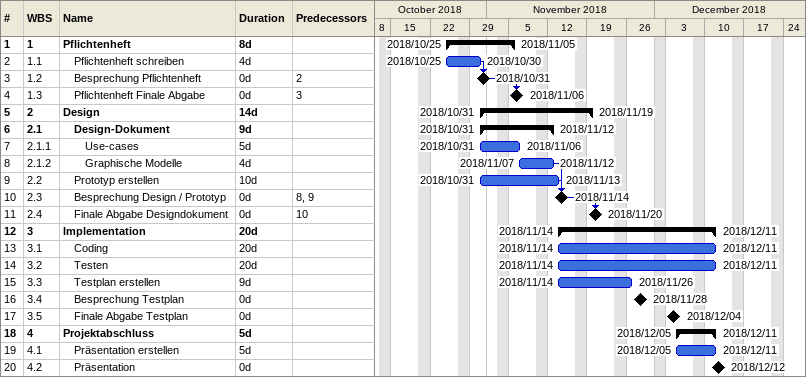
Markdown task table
| ID | WBS | Task | Duration | Start | Finish | Predecessors |
|---|---|---|---|---|---|---|
| 1 | 1 | **Pflichtenheft** | 8d | 2018-10-25 | 2018-11-05 |  |
| 2 | 1.1 | Pflichtenheft schreiben | 4d | 2018-10-25 | 2018-10-30 |  |
| 3 | 1.2 | Besprechung Pflichtenheft | 0d | 2018-10-31 | 2018-10-31 | 2 |
| 4 | 1.3 | Pflichtenheft Finale Abgabe | 0d | 2018-11-06 | 2018-11-06 | 3 |
| 5 | 2 | **Design** | 14d | 2018-10-31 | 2018-11-19 |  |
| 6 | 2.1 | **Design-Dokument** | 9d | 2018-10-31 | 2018-11-12 |  |
| 7 | 2.1.1 | Use-cases | 5d | 2018-10-31 | 2018-11-06 |  |
| 8 | 2.1.2 | Graphische Modelle | 4d | 2018-11-07 | 2018-11-12 |  |
| 9 | 2.2 | Prototyp erstellen | 10d | 2018-10-31 | 2018-11-13 |  |
| 10 | 2.3 | Besprechung Design / Prototyp | 0d | 2018-11-14 | 2018-11-14 | 8, 9 |
| 11 | 2.4 | Finale Abgabe Designdokument | 0d | 2018-11-20 | 2018-11-20 | 10 |
| 12 | 3 | **Implementation** | 20d | 2018-11-14 | 2018-12-11 |  |
| 13 | 3.1 | Coding | 20d | 2018-11-14 | 2018-12-11 |  |
| 14 | 3.2 | Testen | 20d | 2018-11-14 | 2018-12-11 |  |
| 15 | 3.3 | Testplan erstellen | 9d | 2018-11-14 | 2018-11-26 |  |
| 16 | 3.4 | Besprechung Testplan | 0d | 2018-11-28 | 2018-11-28 |  |
| 17 | 3.5 | Finale Abgabe Testplan | 0d | 2018-12-04 | 2018-12-04 |  |
| 18 | 4 | **Projektabschluss** | 5d | 2018-12-05 | 2018-12-11 |  |
| 19 | 4.1 | Präsentation erstellen | 5d | 2018-12-05 | 2018-12-11 |  |
| 20 | 4.2 | Präsentation | 0d | 2018-12-12 | 2018-12-12 |  |
